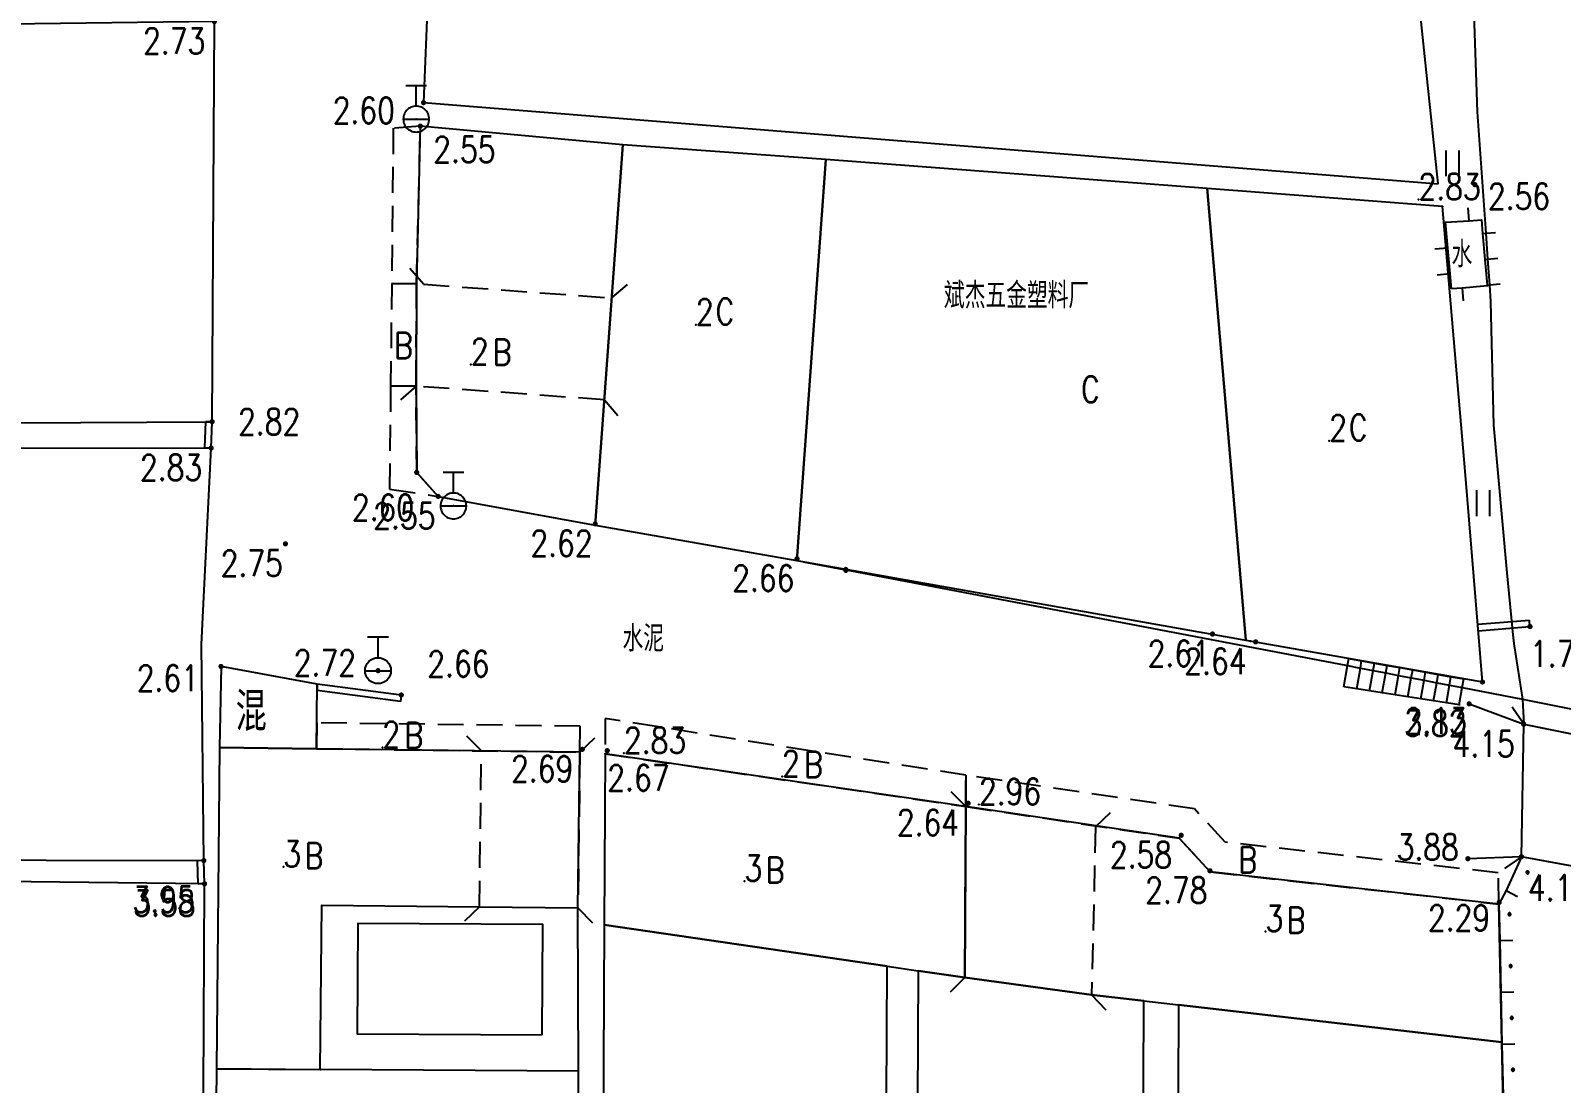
# Model space of a CAD drawing. Extents: x 500064 to 501389, y 2542464 to 2545400.
# Drawn here: x 500914.3 to 500973.3, y 2543287.5 to 2543328.1 of the extents above; entities that cross this region are included whole.
import ezdxf
from ezdxf.enums import TextEntityAlignment as Align

# ---------------------------------------------------------------- set-up
doc = ezdxf.new("R2010")
doc.units = 0
doc.header["$LTSCALE"] = 0.5
doc.linetypes.add('CENTER', pattern=[50.8, 31.75, -6.35, 6.35, -6.35])
doc.linetypes.add('X5', pattern=[3, 2, -1])
doc.layers.get('0').update_dxf_attribs({"linetype": 'CONTINUOUS', "lineweight": 5})
doc.layers.add('GCD', color=8, linetype='CONTINUOUS')
doc.layers.add('地形图', color=8, linetype='CONTINUOUS')
doc.styles.add('HZ', font='romans.shx', dxfattribs={"width": 0.8, "bigfont": 'hztxt.shx'})
doc.linetypes.add('10421', pattern='A,2,[150,AAA.SHX,S=1,R=0,X=0,Y=1],1e-11', length=2)
doc.linetypes.add('10422', pattern='A,2,[150,AAA.SHX,S=1,R=0,X=0,Y=1],2,[177,AAA.SHX,S=1,R=0,X=0,Y=0.8],1e-09', length=4)

# ---------------------------------------------------------------- blocks, each defined once
blk = doc.blocks.new('gc133')
for p, q in [((-0.8, 2.6), (0.8, 2.6)), ((0, 1), (0, 2.6)), ((-1, 0), (1, 0))]:
    blk.add_line(p, q)
blk.add_circle((0, 0), 1)
blk = doc.blocks.new('GC200')
at = {"linetype": 'Continuous', "const_width": 0.2, "flags": 128}
blk.add_lwpolyline([(-0.1, 0, 1), (0.1, 0, 1)], format="xyb", close=True, dxfattribs=at)

msp = doc.modelspace()

# ---------------------------------------------------------------- linework, layer by layer
at = {"layer": '地形图', "linetype": 'Continuous'}
for p, q in [((500921.252, 2543313.017), (500921.002, 2543313.026)), ((500921.215, 2543312.001), (500920.965, 2543312.01)), ((500970.077, 2543304.951), (500970.057, 2543305.201)), ((500972.075, 2543305.116), (500972.054, 2543305.365)), ((500925.299, 2543302.898), (500925.296, 2543302.646)), ((500928.547, 2543302.474), (500928.515, 2543302.226)), ((500971.834, 2543301.343), (500971.39, 2543302.008)), ((500971.834, 2543301.343), (500977.063, 2543300.301)), ((500920.931, 2543296.088), (500920.681, 2543296.08)), ((500971.745, 2543296.235), (500971.086, 2543295.781)), ((500977.12, 2543295.245), (500971.745, 2543296.235)), ((500920.958, 2543295.19), (500920.708, 2543295.182))]:
    msp.add_line(p, q, dxfattribs=at)
at = {"layer": '地形图', "linetype": '10421'}
msp.add_lwpolyline([(500967.396, 2543463.763), (500968.844, 2543459.037), (500969.627, 2543444.482), (500969.872, 2543435.917), (500967.649, 2543381.502), (500966.266, 2543360.324), (500967.503, 2543358.602), (500969.035, 2543358.04), (500969.875, 2543357.721), (500970.268, 2543355.554), (500969.792, 2543349.48), (500969.485, 2543341.296), (500970.041, 2543324.978), (500970.369, 2543320.288), (500970.439, 2543319.29), (500970.508, 2543318.292), (500970.552, 2543317.66), (500970.664, 2543312.886), (500971.177, 2543307.189), (500971.429, 2543304.671), (500971.459, 2543304.372), (500971.787, 2543302.319), (500971.834, 2543301.343)], dxfattribs=at)
at = {"layer": '地形图'}
for points in [[(500968.539, 2543322.192), (500966.743, 2543339.266), (500930.066, 2543341.912), (500929.403, 2543325.326)], [(500895.951, 2543312.944), (500908.56, 2543312.947), (500921.252, 2543313.017), (500921.338, 2543328.454), (500908.454, 2543328.29), (500880.964, 2543328.055), (500880.998, 2543324.081), (500893.366, 2543324.16), (500896.006, 2543324.19)], [(500929.279, 2543324.422), (500929.137, 2543318.34), (500929.117, 2543314.39), (500929.14, 2543311.06), (500929.967, 2543310.137), (500936.027, 2543309.02), (500937.095, 2543323.698)], [(500937.095, 2543323.698), (500936.027, 2543309.02), (500943.797, 2543307.66), (500944.922, 2543323.128)], [(500944.922, 2543323.128), (500943.797, 2543307.66), (500961.114, 2543304.585), (500959.623, 2543322.016)], [(500959.623, 2543322.016), (500961.114, 2543304.585), (500970.24, 2543302.976), (500969.57, 2543311.107), (500968.697, 2543321.32)], [(500890.547, 2543304.474), (500890.537, 2543302.97), (500890.49, 2543296.15), (500920.931, 2543296.088), (500920.836, 2543304.42), (500921.215, 2543312.001), (500890.55, 2543311.953)], [(500921.537, 2543300.45), (500921.414, 2543288.05), (500925.414, 2543288.024), (500925.477, 2543294.368), (500931.559, 2543294.308), (500935.359, 2543294.259), (500935.437, 2543300.27), (500925.274, 2543300.401)], [(500936.407, 2543300.21), (500936.374, 2543293.609), (500947.282, 2543292.009), (500948.477, 2543291.834), (500950.277, 2543291.57), (500950.317, 2543298.17)], [(500970.877, 2543294.41), (500959.747, 2543295.65), (500958.547, 2543296.95), (500950.317, 2543298.17), (500950.277, 2543291.57), (500955.168, 2543290.905), (500957.185, 2543290.673), (500958.522, 2543290.519), (500970.993, 2543289.087)], [(500883.456, 2543288.62), (500905.71, 2543288.606), (500905.707, 2543283.33), (500897.406, 2543283.28), (500897.477, 2543279.17), (500908.791, 2543279.155), (500920.874, 2543279.187), (500920.958, 2543295.19), (500908.68, 2543295.331), (500883.415, 2543295.172)], [(500933.983, 2543289.369), (500934.004, 2543293.619), (500926.87, 2543293.654), (500926.849, 2543289.404)], [(500947.282, 2543292.009), (500936.374, 2543293.609), (500936.229, 2543263.942), (500947.144, 2543263.889)], [(500950.277, 2543291.57), (500948.477, 2543291.834), (500948.377, 2543271.37), (500957.107, 2543271.48), (500957.185, 2543290.673), (500955.168, 2543290.905)], [(500958.522, 2543290.519), (500958.447, 2543270.5), (500947.737, 2543270.28), (500947.706, 2543263.886), (500971.547, 2543263.77), (500970.993, 2543289.087)], [(500925.414, 2543288.024), (500925.414, 2543288.011), (500921.414, 2543288.05), (500921.177, 2543264.086), (500935.259, 2543263.947), (500935.376, 2543287.962)]]:
    msp.add_lwpolyline(points, close=True, dxfattribs=at)
for points in [[(500928.722, 2543325.992), (500929.122, 2543325.992), (500929.522, 2543325.992)], [(500929.122, 2543325.192), (500929.122, 2543325.992)], [(500929.122, 2543324.192), (500929.175, 2543324.194), (500929.226, 2543324.203), (500929.277, 2543324.216), (500929.326, 2543324.235), (500929.372, 2543324.259), (500929.416, 2543324.287), (500929.457, 2543324.32), (500929.494, 2543324.357), (500929.527, 2543324.398), (500929.555, 2543324.442), (500929.579, 2543324.488), (500929.598, 2543324.537), (500929.611, 2543324.588), (500929.62, 2543324.639), (500929.622, 2543324.692), (500929.62, 2543324.744), (500929.611, 2543324.796), (500929.598, 2543324.846), (500929.579, 2543324.895), (500929.555, 2543324.942), (500929.527, 2543324.986), (500929.494, 2543325.026), (500929.457, 2543325.063), (500929.416, 2543325.096), (500929.372, 2543325.125), (500929.326, 2543325.148), (500929.277, 2543325.167), (500929.226, 2543325.181), (500929.175, 2543325.189), (500929.122, 2543325.192), (500929.07, 2543325.189), (500929.018, 2543325.181), (500928.968, 2543325.167), (500928.919, 2543325.148), (500928.872, 2543325.125), (500928.828, 2543325.096), (500928.788, 2543325.063), (500928.751, 2543325.026), (500928.718, 2543324.986), (500928.689, 2543324.942), (500928.666, 2543324.895), (500928.647, 2543324.846), (500928.633, 2543324.796), (500928.625, 2543324.744), (500928.622, 2543324.692), (500928.625, 2543324.639), (500928.633, 2543324.588), (500928.647, 2543324.537), (500928.666, 2543324.488), (500928.689, 2543324.442), (500928.718, 2543324.398), (500928.751, 2543324.357), (500928.788, 2543324.32), (500928.828, 2543324.287), (500928.872, 2543324.259), (500928.919, 2543324.235), (500928.968, 2543324.216), (500929.018, 2543324.203), (500929.07, 2543324.194), (500929.122, 2543324.192)], [(500928.622, 2543324.692), (500929.622, 2543324.692)], [(500968.841, 2543322.484), (500968.841, 2543323.484)], [(500969.341, 2543322.484), (500969.341, 2543323.484)], [(500944.922, 2543323.128), (500943.797, 2543307.66)], [(500959.623, 2543322.016), (500961.114, 2543304.585)], [(500969.726, 2543320.77), (500969.695, 2543321.269)], [(500969.044, 2543318.138), (500968.991, 2543318.722), (500968.9, 2543319.717), (500968.81, 2543320.713), (500969.726, 2543320.77), (500970.201, 2543320.799), (500970.248, 2543320.277), (500970.338, 2543319.281), (500970.429, 2543318.285), (500970.431, 2543318.264), (500969.456, 2543318.175), (500969.044, 2543318.138)], [(500970.248, 2543320.277), (500970.369, 2543320.288), (500970.746, 2543320.322)], [(500968.9, 2543319.717), (500968.402, 2543319.672)], [(500970.338, 2543319.281), (500970.439, 2543319.29), (500970.836, 2543319.326)], [(500929.401, 2543318.32), (500928.878, 2543318.926)], [(500968.991, 2543318.722), (500968.493, 2543318.676)], [(500929.401, 2543318.32), (500930.398, 2543318.249)], [(500930.897, 2543318.212), (500931.894, 2543318.14)], [(500936.665, 2543317.792), (500937.27, 2543318.315)], [(500969.456, 2543318.175), (500969.501, 2543317.677)], [(500970.429, 2543318.285), (500970.508, 2543318.292), (500970.927, 2543318.33)], [(500932.393, 2543318.104), (500933.39, 2543318.031)], [(500933.889, 2543317.995), (500934.887, 2543317.922)], [(500935.385, 2543317.886), (500936.383, 2543317.814)], [(500929.115, 2543314.39), (500928.51, 2543313.867)], [(500930.396, 2543314.297), (500929.398, 2543314.369)], [(500931.892, 2543314.188), (500930.895, 2543314.26)], [(500933.388, 2543314.079), (500932.391, 2543314.152)], [(500934.884, 2543313.97), (500933.887, 2543314.043)], [(500936.379, 2543313.861), (500935.383, 2543313.934)], [(500936.379, 2543313.861), (500936.902, 2543313.256)], [(500930.156, 2543311.066), (500930.556, 2543311.066), (500930.956, 2543311.066)], [(500930.556, 2543310.266), (500930.556, 2543311.066)], [(500930.556, 2543309.266), (500930.608, 2543309.269), (500930.66, 2543309.277), (500930.71, 2543309.291), (500930.759, 2543309.31), (500930.806, 2543309.333), (500930.85, 2543309.362), (500930.891, 2543309.395), (500930.928, 2543309.432), (500930.96, 2543309.472), (500930.989, 2543309.516), (500931.013, 2543309.563), (500931.031, 2543309.612), (500931.045, 2543309.662), (500931.053, 2543309.714), (500931.056, 2543309.766), (500931.053, 2543309.819), (500931.045, 2543309.87), (500931.031, 2543309.921), (500931.013, 2543309.97), (500930.989, 2543310.016), (500930.96, 2543310.06), (500930.928, 2543310.101), (500930.891, 2543310.138), (500930.85, 2543310.171), (500930.806, 2543310.199), (500930.759, 2543310.223), (500930.71, 2543310.242), (500930.66, 2543310.255), (500930.608, 2543310.264), (500930.556, 2543310.266), (500930.504, 2543310.264), (500930.452, 2543310.255), (500930.401, 2543310.242), (500930.353, 2543310.223), (500930.306, 2543310.199), (500930.262, 2543310.171), (500930.221, 2543310.138), (500930.184, 2543310.101), (500930.151, 2543310.06), (500930.123, 2543310.016), (500930.099, 2543309.97), (500930.08, 2543309.921), (500930.067, 2543309.87), (500930.059, 2543309.819), (500930.056, 2543309.766), (500930.059, 2543309.714), (500930.067, 2543309.662), (500930.08, 2543309.612), (500930.099, 2543309.563), (500930.123, 2543309.516), (500930.151, 2543309.472), (500930.184, 2543309.432), (500930.221, 2543309.395), (500930.262, 2543309.362), (500930.306, 2543309.333), (500930.353, 2543309.31), (500930.401, 2543309.291), (500930.452, 2543309.277), (500930.504, 2543309.269), (500930.556, 2543309.266)], [(500970.028, 2543309.372), (500970.028, 2543310.372)], [(500970.528, 2543309.372), (500970.528, 2543310.372)], [(500930.056, 2543309.766), (500931.056, 2543309.766)], [(500944.042, 2543307.613), (500945.614, 2543307.313), (500945.688, 2543307.299), (500945.761, 2543307.285)], [(500945.689, 2543307.224), (500945.697, 2543307.225), (500945.705, 2543307.226), (500945.712, 2543307.228), (500945.719, 2543307.231), (500945.726, 2543307.235), (500945.733, 2543307.239), (500945.739, 2543307.244), (500945.744, 2543307.25), (500945.749, 2543307.256), (500945.751, 2543307.26), (500945.752, 2543307.261), (500945.753, 2543307.263), (500945.757, 2543307.27), (500945.759, 2543307.277), (500945.761, 2543307.285), (500945.762, 2543307.292), (500945.763, 2543307.3), (500945.762, 2543307.308), (500945.762, 2543307.309), (500945.762, 2543307.31), (500945.761, 2543307.315), (500945.759, 2543307.322), (500945.756, 2543307.33), (500945.753, 2543307.336), (500945.749, 2543307.343), (500945.744, 2543307.349), (500945.738, 2543307.354), (500945.733, 2543307.359), (500945.726, 2543307.363), (500945.72, 2543307.367), (500945.713, 2543307.37), (500945.705, 2543307.372), (500945.698, 2543307.373), (500945.69, 2543307.374), (500945.683, 2543307.374), (500945.675, 2543307.373), (500945.668, 2543307.371), (500945.661, 2543307.369), (500945.654, 2543307.366), (500945.647, 2543307.362), (500945.641, 2543307.358), (500945.635, 2543307.353), (500945.63, 2543307.347), (500945.625, 2543307.341), (500945.624, 2543307.338), (500945.623, 2543307.337), (500945.622, 2543307.334), (500945.618, 2543307.328), (500945.616, 2543307.32), (500945.614, 2543307.313), (500945.613, 2543307.305), (500945.613, 2543307.297), (500945.613, 2543307.289), (500945.613, 2543307.288), (500945.615, 2543307.282), (500945.617, 2543307.274), (500945.62, 2543307.267), (500945.623, 2543307.26), (500945.628, 2543307.254), (500945.633, 2543307.248), (500945.636, 2543307.244), (500945.639, 2543307.242), (500945.645, 2543307.237), (500945.651, 2543307.233), (500945.659, 2543307.23), (500945.666, 2543307.227), (500945.674, 2543307.225), (500945.681, 2543307.224), (500945.689, 2543307.224)], [(500945.738, 2543307.354), (500945.624, 2543307.338), (500945.623, 2543307.337), (500945.762, 2543307.31), (500945.762, 2543307.309), (500945.688, 2543307.299), (500945.613, 2543307.289), (500945.613, 2543307.288), (500945.752, 2543307.261), (500945.751, 2543307.26), (500945.636, 2543307.244)], [(500945.761, 2543307.285), (500965.042, 2543303.606), (500965.532, 2543303.512), (500966.023, 2543303.419), (500966.515, 2543303.325), (500967.006, 2543303.231), (500967.497, 2543303.137), (500967.988, 2543303.044), (500968.48, 2543302.95), (500968.97, 2543302.856), (500969.462, 2543302.762), (500971.787, 2543302.319), (500976.148, 2543301.442)], [(500964.897, 2543302.79), (500965.042, 2543303.606), (500965.09, 2543303.879)], [(500965.09, 2543303.879), (500965.582, 2543303.792), (500966.074, 2543303.705), (500966.567, 2543303.617), (500967.059, 2543303.53), (500967.551, 2543303.442), (500968.043, 2543303.355), (500968.536, 2543303.267), (500969.028, 2543303.18), (500969.52, 2543303.092), (500969.554, 2543303.086)], [(500965.391, 2543302.713), (500965.532, 2543303.512), (500965.582, 2543303.792)], [(500965.885, 2543302.636), (500966.023, 2543303.419), (500966.074, 2543303.705)], [(500966.379, 2543302.558), (500966.515, 2543303.325), (500966.567, 2543303.617)], [(500966.873, 2543302.481), (500967.006, 2543303.231), (500967.059, 2543303.53)], [(500967.367, 2543302.404), (500967.497, 2543303.137), (500967.551, 2543303.442)], [(500967.861, 2543302.327), (500967.988, 2543303.044), (500968.043, 2543303.355)], [(500969.377, 2543302.09), (500969.343, 2543302.095), (500968.849, 2543302.173), (500968.355, 2543302.25), (500967.861, 2543302.327), (500967.367, 2543302.404), (500966.873, 2543302.481), (500966.379, 2543302.558), (500965.885, 2543302.636), (500965.391, 2543302.713), (500964.897, 2543302.79)], [(500968.355, 2543302.25), (500968.48, 2543302.95), (500968.536, 2543303.267)], [(500968.849, 2543302.173), (500968.97, 2543302.856), (500969.028, 2543303.18)], [(500969.343, 2543302.095), (500969.462, 2543302.762), (500969.52, 2543303.092)], [(500931.637, 2543300.319), (500931.079, 2543300.892)], [(500935.437, 2543300.27), (500936.01, 2543300.828)], [(500931.617, 2543298.808), (500931.63, 2543299.808)], [(500931.637, 2543300.307), (500931.637, 2543300.317)], [(500935.437, 2543300.27), (500935.425, 2543299.271)], [(500935.419, 2543298.771), (500935.406, 2543297.771)], [(500950.317, 2543298.17), (500949.754, 2543298.739)], [(500931.598, 2543297.308), (500931.611, 2543298.308)], [(500950.313, 2543297.57), (500950.317, 2543298.17)], [(500955.317, 2543297.39), (500955.895, 2543297.942)], [(500935.399, 2543297.271), (500935.386, 2543296.271)], [(500950.304, 2543296.07), (500950.31, 2543297.07)], [(500955.317, 2543297.39), (500955.295, 2543296.391)], [(500931.578, 2543295.808), (500931.591, 2543296.808)], [(500935.38, 2543295.771), (500935.367, 2543294.771)], [(500955.284, 2543295.891), (500955.261, 2543294.892)], [(500971.745, 2543296.235), (500971.158, 2543294.937), (500970.877, 2543294.41), (500970.908, 2543293.007), (500970.951, 2543291.008), (500970.995, 2543289.008), (500971.039, 2543287.009), (500971.082, 2543285.009), (500971.126, 2543283.01), (500971.17, 2543281.01), (500971.214, 2543279.011), (500971.257, 2543277.011), (500971.301, 2543275.011), (500971.307, 2543274.753), (500971.345, 2543273.012), (500971.389, 2543271.012), (500971.432, 2543269.013), (500971.476, 2543267.013), (500971.52, 2543265.014), (500971.547, 2543263.77), (500972.149, 2543263.313), (500972.458, 2543263.078), (500972.513, 2543261.467), (500972.582, 2543259.468)], [(500971.981, 2543295.581), (500971.986, 2543295.581), (500971.991, 2543295.582), (500971.996, 2543295.584), (500972.001, 2543295.585), (500972.006, 2543295.588), (500972.01, 2543295.591), (500972.014, 2543295.594), (500972.018, 2543295.598), (500972.021, 2543295.602), (500972.024, 2543295.606), (500972.027, 2543295.611), (500972.028, 2543295.616), (500972.03, 2543295.621), (500972.031, 2543295.626), (500972.031, 2543295.631), (500972.031, 2543295.636), (500972.03, 2543295.641), (500972.028, 2543295.647), (500972.027, 2543295.651), (500972.024, 2543295.656), (500972.021, 2543295.66), (500972.018, 2543295.665), (500972.016, 2543295.666), (500972.014, 2543295.668), (500972.01, 2543295.672), (500972.006, 2543295.674), (500972.001, 2543295.677), (500971.996, 2543295.679), (500971.991, 2543295.68), (500971.986, 2543295.681), (500971.981, 2543295.681), (500971.976, 2543295.681), (500971.971, 2543295.68), (500971.966, 2543295.679), (500971.961, 2543295.677), (500971.956, 2543295.674), (500971.952, 2543295.672), (500971.947, 2543295.668), (500971.944, 2543295.665), (500971.94, 2543295.66), (500971.938, 2543295.656), (500971.935, 2543295.651), (500971.933, 2543295.647), (500971.932, 2543295.641), (500971.931, 2543295.636), (500971.931, 2543295.631), (500971.931, 2543295.626), (500971.932, 2543295.621), (500971.933, 2543295.616), (500971.935, 2543295.611), (500971.938, 2543295.606), (500971.94, 2543295.602), (500971.944, 2543295.598), (500971.946, 2543295.596), (500971.947, 2543295.594), (500971.952, 2543295.591), (500971.956, 2543295.588), (500971.961, 2543295.585), (500971.966, 2543295.584), (500971.971, 2543295.582), (500971.976, 2543295.581), (500971.981, 2543295.581)], [(500931.559, 2543294.308), (500931.572, 2543295.308)], [(500950.295, 2543294.57), (500950.301, 2543295.57)], [(500971.946, 2543295.596), (500972.016, 2543295.666)], [(500971.158, 2543294.937), (500971.599, 2543294.702)], [(500931.559, 2543294.308), (500930.986, 2543293.75)], [(500935.376, 2543287.962), (500935.359, 2543294.259)], [(500935.359, 2543294.259), (500935.917, 2543293.686)], [(500935.36, 2543294.272), (500935.36, 2543294.262)], [(500950.286, 2543293.07), (500950.292, 2543294.07)], [(500955.249, 2543294.392), (500955.226, 2543293.392)], [(500971.286, 2543293.966), (500971.291, 2543293.966), (500971.296, 2543293.967), (500971.301, 2543293.968), (500971.306, 2543293.97), (500971.311, 2543293.972), (500971.315, 2543293.975), (500971.319, 2543293.979), (500971.323, 2543293.982), (500971.326, 2543293.986), (500971.329, 2543293.991), (500971.331, 2543293.995), (500971.333, 2543294), (500971.334, 2543294.005), (500971.335, 2543294.01), (500971.336, 2543294.016), (500971.335, 2543294.021), (500971.334, 2543294.026), (500971.333, 2543294.031), (500971.331, 2543294.036), (500971.329, 2543294.041), (500971.326, 2543294.045), (500971.323, 2543294.049), (500971.321, 2543294.051), (500971.319, 2543294.053), (500971.315, 2543294.056), (500971.311, 2543294.059), (500971.306, 2543294.061), (500971.301, 2543294.063), (500971.296, 2543294.065), (500971.291, 2543294.065), (500971.286, 2543294.066), (500971.28, 2543294.065), (500971.275, 2543294.065), (500971.27, 2543294.063), (500971.265, 2543294.061), (500971.261, 2543294.059), (500971.256, 2543294.056), (500971.252, 2543294.053), (500971.248, 2543294.049), (500971.245, 2543294.045), (500971.242, 2543294.041), (500971.24, 2543294.036), (500971.238, 2543294.031), (500971.237, 2543294.026), (500971.236, 2543294.021), (500971.236, 2543294.016), (500971.236, 2543294.01), (500971.237, 2543294.005), (500971.238, 2543294), (500971.24, 2543293.995), (500971.242, 2543293.991), (500971.245, 2543293.986), (500971.248, 2543293.982), (500971.25, 2543293.98), (500971.252, 2543293.979), (500971.256, 2543293.975), (500971.261, 2543293.972), (500971.265, 2543293.97), (500971.27, 2543293.968), (500971.275, 2543293.967), (500971.28, 2543293.966), (500971.286, 2543293.966)], [(500971.25, 2543293.98), (500971.321, 2543294.051)], [(500955.215, 2543292.892), (500955.192, 2543291.892)], [(500970.908, 2543293.007), (500971.407, 2543293.018)], [(500950.277, 2543291.57), (500950.283, 2543292.57)], [(500950.277, 2543291.57), (500949.708, 2543291.008)], [(500971.329, 2543291.966), (500971.334, 2543291.966), (500971.34, 2543291.967), (500971.345, 2543291.969), (500971.35, 2543291.97), (500971.354, 2543291.973), (500971.359, 2543291.976), (500971.363, 2543291.979), (500971.366, 2543291.983), (500971.37, 2543291.987), (500971.373, 2543291.991), (500971.375, 2543291.996), (500971.377, 2543292.001), (500971.378, 2543292.006), (500971.379, 2543292.011), (500971.379, 2543292.016), (500971.379, 2543292.021), (500971.378, 2543292.027), (500971.377, 2543292.032), (500971.375, 2543292.037), (500971.373, 2543292.041), (500971.37, 2543292.046), (500971.366, 2543292.05), (500971.365, 2543292.052), (500971.363, 2543292.053), (500971.359, 2543292.057), (500971.354, 2543292.059), (500971.35, 2543292.062), (500971.345, 2543292.064), (500971.34, 2543292.065), (500971.334, 2543292.066), (500971.329, 2543292.066), (500971.324, 2543292.066), (500971.319, 2543292.065), (500971.314, 2543292.064), (500971.309, 2543292.062), (500971.304, 2543292.059), (500971.3, 2543292.057), (500971.296, 2543292.053), (500971.292, 2543292.05), (500971.289, 2543292.046), (500971.286, 2543292.041), (500971.284, 2543292.037), (500971.282, 2543292.032), (500971.28, 2543292.027), (500971.28, 2543292.021), (500971.279, 2543292.016), (500971.28, 2543292.011), (500971.28, 2543292.006), (500971.282, 2543292.001), (500971.284, 2543291.996), (500971.286, 2543291.991), (500971.289, 2543291.987), (500971.292, 2543291.983), (500971.294, 2543291.981), (500971.296, 2543291.979), (500971.3, 2543291.976), (500971.304, 2543291.973), (500971.309, 2543291.97), (500971.314, 2543291.969), (500971.319, 2543291.967), (500971.324, 2543291.966), (500971.329, 2543291.966)], [(500971.294, 2543291.981), (500971.365, 2543292.052)], [(500955.18, 2543291.393), (500955.169, 2543290.908)], [(500970.951, 2543291.008), (500971.451, 2543291.019)], [(500955.168, 2543290.905), (500955.721, 2543290.326)], [(500971.373, 2543289.967), (500971.378, 2543289.967), (500971.383, 2543289.968), (500971.388, 2543289.969), (500971.393, 2543289.971), (500971.398, 2543289.973), (500971.402, 2543289.976), (500971.406, 2543289.98), (500971.41, 2543289.983), (500971.413, 2543289.987), (500971.416, 2543289.992), (500971.419, 2543289.996), (500971.421, 2543290.001), (500971.422, 2543290.006), (500971.423, 2543290.011), (500971.423, 2543290.017), (500971.423, 2543290.022), (500971.422, 2543290.027), (500971.421, 2543290.032), (500971.419, 2543290.037), (500971.416, 2543290.042), (500971.413, 2543290.046), (500971.41, 2543290.05), (500971.408, 2543290.052), (500971.406, 2543290.054), (500971.402, 2543290.057), (500971.398, 2543290.06), (500971.393, 2543290.062), (500971.388, 2543290.064), (500971.383, 2543290.066), (500971.378, 2543290.066), (500971.373, 2543290.067), (500971.368, 2543290.066), (500971.363, 2543290.066), (500971.358, 2543290.064), (500971.353, 2543290.062), (500971.348, 2543290.06), (500971.344, 2543290.057), (500971.34, 2543290.054), (500971.336, 2543290.05), (500971.333, 2543290.046), (500971.33, 2543290.042), (500971.327, 2543290.037), (500971.325, 2543290.032), (500971.324, 2543290.027), (500971.323, 2543290.022), (500971.323, 2543290.017), (500971.323, 2543290.011), (500971.324, 2543290.006), (500971.325, 2543290.001), (500971.327, 2543289.996), (500971.33, 2543289.992), (500971.333, 2543289.987), (500971.336, 2543289.983), (500971.338, 2543289.981), (500971.34, 2543289.98), (500971.344, 2543289.976), (500971.348, 2543289.973), (500971.353, 2543289.971), (500971.358, 2543289.969), (500971.363, 2543289.968), (500971.368, 2543289.967), (500971.373, 2543289.967)], [(500971.338, 2543289.981), (500971.408, 2543290.052)], [(500970.995, 2543289.008), (500971.495, 2543289.019)], [(500971.417, 2543287.967), (500971.422, 2543287.967), (500971.427, 2543287.968), (500971.432, 2543287.97), (500971.437, 2543287.971), (500971.442, 2543287.974), (500971.446, 2543287.977), (500971.45, 2543287.98), (500971.454, 2543287.984), (500971.457, 2543287.988), (500971.46, 2543287.992), (500971.462, 2543287.997), (500971.464, 2543288.002), (500971.466, 2543288.007), (500971.466, 2543288.012), (500971.467, 2543288.017), (500971.466, 2543288.022), (500971.466, 2543288.028), (500971.464, 2543288.033), (500971.462, 2543288.037), (500971.46, 2543288.042), (500971.457, 2543288.047), (500971.454, 2543288.051), (500971.452, 2543288.053), (500971.45, 2543288.054), (500971.446, 2543288.058), (500971.442, 2543288.06), (500971.437, 2543288.063), (500971.432, 2543288.065), (500971.427, 2543288.066), (500971.422, 2543288.067), (500971.417, 2543288.067), (500971.412, 2543288.067), (500971.406, 2543288.066), (500971.401, 2543288.065), (500971.396, 2543288.063), (500971.392, 2543288.06), (500971.387, 2543288.058), (500971.383, 2543288.054), (500971.38, 2543288.051), (500971.376, 2543288.047), (500971.373, 2543288.042), (500971.371, 2543288.037), (500971.369, 2543288.033), (500971.368, 2543288.028), (500971.367, 2543288.022), (500971.367, 2543288.017), (500971.367, 2543288.012), (500971.368, 2543288.007), (500971.369, 2543288.002), (500971.371, 2543287.997), (500971.373, 2543287.992), (500971.376, 2543287.988), (500971.38, 2543287.984), (500971.381, 2543287.982), (500971.383, 2543287.98), (500971.387, 2543287.977), (500971.392, 2543287.974), (500971.396, 2543287.971), (500971.401, 2543287.97), (500971.406, 2543287.968), (500971.412, 2543287.967), (500971.417, 2543287.967)], [(500971.381, 2543287.982), (500971.452, 2543288.053)]]:
    msp.add_lwpolyline(points, dxfattribs=at)
at = {"layer": '地形图', "linetype": 'X5'}
for points in [[(500928.176, 2543318.35), (500929.137, 2543318.34), (500929.279, 2543324.422), (500928.239, 2543324.344)], [(500929.137, 2543318.34), (500928.176, 2543318.35), (500928.135, 2543314.4), (500929.117, 2543314.39)], [(500928.135, 2543314.4), (500928.093, 2543310.42), (500929.967, 2543310.137), (500929.14, 2543311.06), (500929.117, 2543314.39)], [(500925.274, 2543300.401), (500935.437, 2543300.27), (500935.45, 2543301.27), (500925.284, 2543301.401)], [(500950.323, 2543299.376), (500936.413, 2543301.564), (500936.407, 2543300.21), (500950.317, 2543298.17)], [(500950.323, 2543299.376), (500950.317, 2543298.17), (500958.547, 2543296.95), (500959.747, 2543295.65), (500970.877, 2543294.41), (500970.85, 2543295.62), (500960.325, 2543296.793), (500959.136, 2543298.081)]]:
    msp.add_lwpolyline(points, close=True, dxfattribs=at)
at = {"layer": '地形图', "linetype": 'Continuous', "flags": 128}
for points in [[(500920.965, 2543312.01), (500921.002, 2543313.026)], [(500921.215, 2543312.001), (500921.252, 2543313.017)], [(500970.057, 2543305.201), (500972.054, 2543305.365)], [(500928.515, 2543302.226), (500925.296, 2543302.646)], [(500920.708, 2543295.182), (500920.681, 2543296.08)], [(500920.958, 2543295.19), (500920.931, 2543296.088)]]:
    msp.add_lwpolyline(points, dxfattribs=at)
for points, elevation in [([(500970.077, 2543304.951), (500972.075, 2543305.116)], 1.769), ([(500928.547, 2543302.474), (500925.299, 2543302.898)], 2.659)]:
    msp.add_lwpolyline(points, dxfattribs=dict(at, elevation=elevation))
at = {"layer": '地形图', "linetype": 'Continuous'}
msp.add_lwpolyline([(500925.299, 2543302.898), (500921.594, 2543303.576), (500921.537, 2543300.45), (500925.274, 2543300.401)], close=True, dxfattribs=at)
at = {"layer": '地形图', "linetype": '10422', "flags": 128}
for points in [[(500969.728, 2543302.134), (500971.834, 2543301.343)], [(500971.745, 2543296.235), (500969.68, 2543296.159)]]:
    msp.add_lwpolyline(points, dxfattribs=at)
at = {"layer": '地形图', "linetype": 'Continuous', "flags": 128}
msp.add_lwpolyline([(500971.834, 2543301.343), (500977.063, 2543300.301), (500977.12, 2543295.245), (500971.745, 2543296.235)], close=True, dxfattribs=at)
at = {"layer": '地形图', "ltscale": 10}
for p in [(500929.122, 2543324.692), (500968.697, 2543321.32), (500930.556, 2543309.766), (500961.292, 2543304.553), (500936.407, 2543300.21), (500950.317, 2543298.17)]:
    msp.add_point(p, dxfattribs=at)
at = {"layer": '地形图', "linetype": 'CENTER'}
for p in [(500967.774, 2543321.586, 2.83), (500939.906, 2543316.756, 2), (500931.226, 2543315.23, 2), (500964.329, 2543312.283, 2), (500927.817, 2543300.446, 2), (500937.133, 2543300.226, 2.83), (500943.231, 2543299.326, 2), (500950.823, 2543298.247, 2.96), (500924.001, 2543295.842, 3), (500941.784, 2543295.29, 3), (500961.874, 2543293.35, 3)]:
    msp.add_point(p, dxfattribs=at)

# ---------------------------------------------------------------- block references
at = {"layer": '地形图', "linetype": 'Continuous'}
ref = msp.add_blockref('GC200', (500921.338, 2543328.454, 2.729), dxfattribs=dict(at, xscale=0.5, yscale=0.5, zscale=0.5))
ref.add_attrib('height', '2.73', dxfattribs={"layer": 'GCD', "linetype": 'Continuous', "height": 1, "style": 'HZ', "width": 0.8}).set_placement((500918.588, 2543327.704, 2.73), align=Align.MIDDLE_LEFT)
ref = msp.add_blockref('GC200', (500929.403, 2543325.326, 2.599), dxfattribs=dict(at, xscale=0.5, yscale=0.5, zscale=0.5))
ref.add_attrib('height', '2.60', dxfattribs={"layer": 'GCD', "linetype": 'Continuous', "height": 1, "style": 'HZ', "width": 0.8}).set_placement((500925.903, 2543325.026, 2.6), align=Align.MIDDLE_LEFT)
ref = msp.add_blockref('GC200', (500929.279, 2543324.422, 2.545), dxfattribs=dict(at, xscale=0.5, yscale=0.5, zscale=0.5))
ref.add_attrib('height', '2.55', dxfattribs={"layer": 'GCD', "linetype": 'Continuous', "height": 1, "style": 'HZ', "width": 0.8}).set_placement((500929.779, 2543323.522, 2.55), align=Align.MIDDLE_LEFT)
ref = msp.add_blockref('GC200', (500969.952, 2543322.161, 2.558), dxfattribs=dict(at, xscale=0.5, yscale=0.5, zscale=0.5))
ref.add_attrib('height', '2.56', dxfattribs={"layer": 'GCD', "linetype": 'Continuous', "height": 1, "style": 'HZ', "width": 0.8}).set_placement((500970.452, 2543321.711, 2.56), align=Align.MIDDLE_LEFT)
ref = msp.add_blockref('GC200', (500921.252, 2543313.017, 2.819), dxfattribs=dict(at, xscale=0.5, yscale=0.5, zscale=0.5))
ref.add_attrib('height', '2.82', dxfattribs={"layer": 'GCD', "linetype": 'Continuous', "height": 1, "style": 'HZ', "width": 0.8}).set_placement((500922.252, 2543313.017, 2.82), align=Align.MIDDLE_LEFT)
ref = msp.add_blockref('GC200', (500921.215, 2543312.001, 2.829), dxfattribs=dict(at, xscale=0.5, yscale=0.5, zscale=0.5))
ref.add_attrib('height', '2.83', dxfattribs={"layer": 'GCD', "linetype": 'Continuous', "height": 1, "style": 'HZ', "width": 0.8}).set_placement((500918.465, 2543311.251, 2.83), align=Align.MIDDLE_LEFT)
ref = msp.add_blockref('GC200', (500929.14, 2543311.06, 2.602), dxfattribs=dict(at, xscale=0.5, yscale=0.5, zscale=0.5))
ref.add_attrib('height', '2.60', dxfattribs={"layer": 'GCD', "linetype": 'Continuous', "height": 1, "style": 'HZ', "width": 0.8}).set_placement((500926.64, 2543309.71, 2.6), align=Align.MIDDLE_LEFT)
ref = msp.add_blockref('GC200', (500929.967, 2543310.137, 2.552), dxfattribs=dict(at, xscale=0.5, yscale=0.5, zscale=0.5))
ref.add_attrib('height', '2.55', dxfattribs={"layer": 'GCD', "linetype": 'Continuous', "height": 1, "style": 'HZ', "width": 0.8}).set_placement((500927.467, 2543309.387, 2.55), align=Align.MIDDLE_LEFT)
ref = msp.add_blockref('GC200', (500936.023, 2543309.074, 2.621), dxfattribs=dict(at, xscale=0.5, yscale=0.5, zscale=0.5))
ref.add_attrib('height', '2.62', dxfattribs={"layer": 'GCD', "linetype": 'Continuous', "height": 1, "style": 'HZ', "width": 0.8}).set_placement((500933.523, 2543308.324, 2.62), align=Align.MIDDLE_LEFT)
ref = msp.add_blockref('GC200', (500924.077, 2543308.306, 2.746), dxfattribs=dict(at, xscale=0.5, yscale=0.5, zscale=0.5))
ref.add_attrib('height', '2.75', dxfattribs={"layer": 'GCD', "linetype": 'Continuous', "height": 1, "style": 'HZ', "width": 0.8}).set_placement((500921.577, 2543307.556, 2.75), align=Align.MIDDLE_LEFT)
ref = msp.add_blockref('GC200', (500943.808, 2543307.729, 2.656), dxfattribs=dict(at, xscale=0.5, yscale=0.5, zscale=0.5))
ref.add_attrib('height', '2.66', dxfattribs={"layer": 'GCD', "linetype": 'Continuous', "height": 1, "style": 'HZ', "width": 0.8}).set_placement((500941.308, 2543306.979, 2.66), align=Align.MIDDLE_LEFT)
ref = msp.add_blockref('GC200', (500972.075, 2543305.116, 1.769), dxfattribs=dict(at, xscale=0.5, yscale=0.5, zscale=0.5))
ref.add_attrib('height', '1.77', dxfattribs={"layer": 'GCD', "linetype": 'Continuous', "height": 1, "style": 'HZ', "width": 0.8}).set_placement((500972.075, 2543304.066, 1.77), align=Align.MIDDLE_LEFT)
at = {"layer": '地形图', "linetype": 'Continuous', "xscale": 0.5, "yscale": 0.5}
msp.add_blockref('gc133', (500927.648, 2543303.413, 2.721), dxfattribs=at)
at = {"layer": '地形图', "linetype": 'Continuous'}
ref = msp.add_blockref('GC200', (500959.83, 2543304.826, 2.607), dxfattribs=dict(at, xscale=0.5, yscale=0.5, zscale=0.5))
ref.add_attrib('height', '2.61', dxfattribs={"layer": 'GCD', "linetype": 'Continuous', "height": 1, "style": 'HZ', "width": 0.8}).set_placement((500957.33, 2543304.076, 2.61), align=Align.MIDDLE_LEFT)
ref = msp.add_blockref('GC200', (500961.494, 2543304.524, 2.641), dxfattribs=dict(at, xscale=0.5, yscale=0.5, zscale=0.5))
ref.add_attrib('height', '2.64', dxfattribs={"layer": 'GCD', "linetype": 'Continuous', "height": 1, "style": 'HZ', "width": 0.8}).set_placement((500958.744, 2543303.774, 2.64), align=Align.MIDDLE_LEFT)
ref = msp.add_blockref('GC200', (500927.648, 2543303.413, 2.721), dxfattribs=dict(at, xscale=0.5, yscale=0.5, zscale=0.5))
ref.add_attrib('height', '2.72', dxfattribs={"layer": 'GCD', "linetype": 'Continuous', "height": 1, "style": 'HZ', "width": 0.8}).set_placement((500924.398, 2543303.713, 2.72), align=Align.MIDDLE_LEFT)
ref = msp.add_blockref('GC200', (500928.547, 2543302.474, 2.659), dxfattribs=dict(at, xscale=0.5, yscale=0.5, zscale=0.5))
ref.add_attrib('height', '2.66', dxfattribs={"layer": 'GCD', "linetype": 'Continuous', "height": 1, "style": 'HZ', "width": 0.8}).set_placement((500929.547, 2543303.674, 2.66), align=Align.MIDDLE_LEFT)
ref = msp.add_blockref('GC200', (500921.594, 2543303.576, 2.608), dxfattribs=dict(at, xscale=0.5, yscale=0.5, zscale=0.5))
ref.add_attrib('height', '2.61', dxfattribs={"layer": 'GCD', "linetype": 'Continuous', "height": 1, "style": 'HZ', "width": 0.8}).set_placement((500918.344, 2543303.126, 2.61), align=Align.MIDDLE_LEFT)
ref = msp.add_blockref('GC200', (500970.24, 2543302.976, 2.126), dxfattribs=dict(at, xscale=0.5, yscale=0.5, zscale=0.5))
ref.add_attrib('height', '2.13', dxfattribs={"layer": 'GCD', "linetype": 'Continuous', "height": 1, "style": 'HZ', "width": 0.8}).set_placement((500967.24, 2543301.476, 2.13), align=Align.MIDDLE_LEFT)
ref = msp.add_blockref('GC200', (500969.728, 2543302.134, 3.823), dxfattribs=dict(at, xscale=0.5, yscale=0.5, zscale=0.5))
ref.add_attrib('height', '3.82', dxfattribs={"layer": 'GCD', "linetype": 'Continuous', "height": 1, "style": 'HZ', "width": 0.8}).set_placement((500967.228, 2543301.384, 3.82), align=Align.MIDDLE_LEFT)
ref = msp.add_blockref('GC200', (500971.834, 2543301.343, 4.146), dxfattribs=dict(at, xscale=0.5, yscale=0.5, zscale=0.5))
ref.add_attrib('height', '4.15', dxfattribs={"layer": 'GCD', "linetype": 'Continuous', "height": 1, "style": 'HZ', "width": 0.8}).set_placement((500969.084, 2543300.593, 4.15), align=Align.MIDDLE_LEFT)
ref = msp.add_blockref('GC200', (500935.529, 2543300.378, 2.685), dxfattribs=dict(at, xscale=0.5, yscale=0.5, zscale=0.5))
ref.add_attrib('height', '2.69', dxfattribs={"layer": 'GCD', "linetype": 'Continuous', "height": 1, "style": 'HZ', "width": 0.8}).set_placement((500932.779, 2543299.628, 2.69), align=Align.MIDDLE_LEFT)
ref = msp.add_blockref('GC200', (500936.489, 2543300.327, 2.667), dxfattribs=dict(at, xscale=0.5, yscale=0.5, zscale=0.5))
ref.add_attrib('height', '2.67', dxfattribs={"layer": 'GCD', "linetype": 'Continuous', "height": 1, "style": 'HZ', "width": 0.8}).set_placement((500936.489, 2543299.277, 2.67), align=Align.MIDDLE_LEFT)
ref = msp.add_blockref('GC200', (500950.406, 2543298.298, 2.637), dxfattribs=dict(at, xscale=0.5, yscale=0.5, zscale=0.5))
ref.add_attrib('height', '2.64', dxfattribs={"layer": 'GCD', "linetype": 'Continuous', "height": 1, "style": 'HZ', "width": 0.8}).set_placement((500947.656, 2543297.548, 2.64), align=Align.MIDDLE_LEFT)
ref = msp.add_blockref('GC200', (500958.623, 2543297.062, 2.579), dxfattribs=dict(at, xscale=0.5, yscale=0.5, zscale=0.5))
ref.add_attrib('height', '2.58', dxfattribs={"layer": 'GCD', "linetype": 'Continuous', "height": 1, "style": 'HZ', "width": 0.8}).set_placement((500955.873, 2543296.312, 2.58), align=Align.MIDDLE_LEFT)
ref = msp.add_blockref('GC200', (500969.68, 2543296.159, 3.879), dxfattribs=dict(at, xscale=0.5, yscale=0.5, zscale=0.5))
ref.add_attrib('height', '3.88', dxfattribs={"layer": 'GCD', "linetype": 'Continuous', "height": 1, "style": 'HZ', "width": 0.8}).set_placement((500966.93, 2543296.609, 3.88), align=Align.MIDDLE_LEFT)
ref = msp.add_blockref('GC200', (500971.745, 2543296.235, 4.164), dxfattribs=dict(at, xscale=0.5, yscale=0.5, zscale=0.5))
ref.add_attrib('height', '4.16', dxfattribs={"layer": 'GCD', "linetype": 'Continuous', "height": 1, "style": 'HZ', "width": 0.8}).set_placement((500971.995, 2543295.035, 4.16), align=Align.MIDDLE_LEFT)
ref = msp.add_blockref('GC200', (500920.931, 2543296.088, 3.95), dxfattribs=dict(at, xscale=0.5, yscale=0.5, zscale=0.5))
ref.add_attrib('height', '3.95', dxfattribs={"layer": 'GCD', "linetype": 'Continuous', "height": 1, "style": 'HZ', "width": 0.8}).set_placement((500918.181, 2543294.588, 3.95), align=Align.MIDDLE_LEFT)
ref = msp.add_blockref('GC200', (500959.732, 2543295.694, 2.78), dxfattribs=dict(at, xscale=0.5, yscale=0.5, zscale=0.5))
ref.add_attrib('height', '2.78', dxfattribs={"layer": 'GCD', "linetype": 'Continuous', "height": 1, "style": 'HZ', "width": 0.8}).set_placement((500957.232, 2543294.944, 2.78), align=Align.MIDDLE_LEFT)
ref = msp.add_blockref('GC200', (500920.958, 2543295.19, 3.579), dxfattribs=dict(at, xscale=0.5, yscale=0.5, zscale=0.5))
ref.add_attrib('height', '3.58', dxfattribs={"layer": 'GCD', "linetype": 'Continuous', "height": 1, "style": 'HZ', "width": 0.8}).set_placement((500918.208, 2543294.44, 3.58), align=Align.MIDDLE_LEFT)
ref = msp.add_blockref('GC200', (500970.889, 2543294.476, 2.293), dxfattribs=dict(at, xscale=0.5, yscale=0.5, zscale=0.5))
ref.add_attrib('height', '2.29', dxfattribs={"layer": 'GCD', "linetype": 'Continuous', "height": 1, "style": 'HZ', "width": 0.8}).set_placement((500968.139, 2543293.876, 2.29), align=Align.MIDDLE_LEFT)

# ---------------------------------------------------------------- texts
at = {"layer": '地形图', "ltscale": 10, "style": 'HZ', "width": 0.8}
for s, p in [('2.83', (500967.774, 2543321.586)), ('水', (500969.051, 2543318.973)), ('斌杰五金塑料厂', (500949.474, 2543317.387)), ('2', (500939.906, 2543316.756)), ('C', (500940.666, 2543316.766)), ('B', (500928.269, 2543315.453)), ('2', (500931.226, 2543315.23)), ('B', (500932.074, 2543315.202)), ('C', (500954.76, 2543313.767)), ('2', (500964.329, 2543312.283)), ('C', (500965.089, 2543312.292)), ('水泥', (500937.079, 2543304.152)), ('2', (500927.817, 2543300.446)), ('B', (500928.665, 2543300.418)), ('2.83', (500937.133, 2543300.226)), ('2', (500943.231, 2543299.326)), ('B', (500944.079, 2543299.298)), ('2.96', (500950.823, 2543298.247)), ('3', (500924.001, 2543295.842)), ('B', (500924.815, 2543295.775)), ('3', (500941.784, 2543295.29)), ('B', (500960.825, 2543295.618)), ('B', (500942.599, 2543295.224)), ('3', (500961.874, 2543293.35)), ('B', (500962.689, 2543293.284))]:
    msp.add_text(s, height=1, dxfattribs=at).set_placement(p)
at = {"layer": '地形图', "linetype": 'Continuous', "style": 'HZ', "width": 0.8}
msp.add_text('混', height=1.5, dxfattribs=at).set_placement((500923.356, 2543301.837), align=Align.MIDDLE_RIGHT)

doc.saveas('drawing.dxf')
